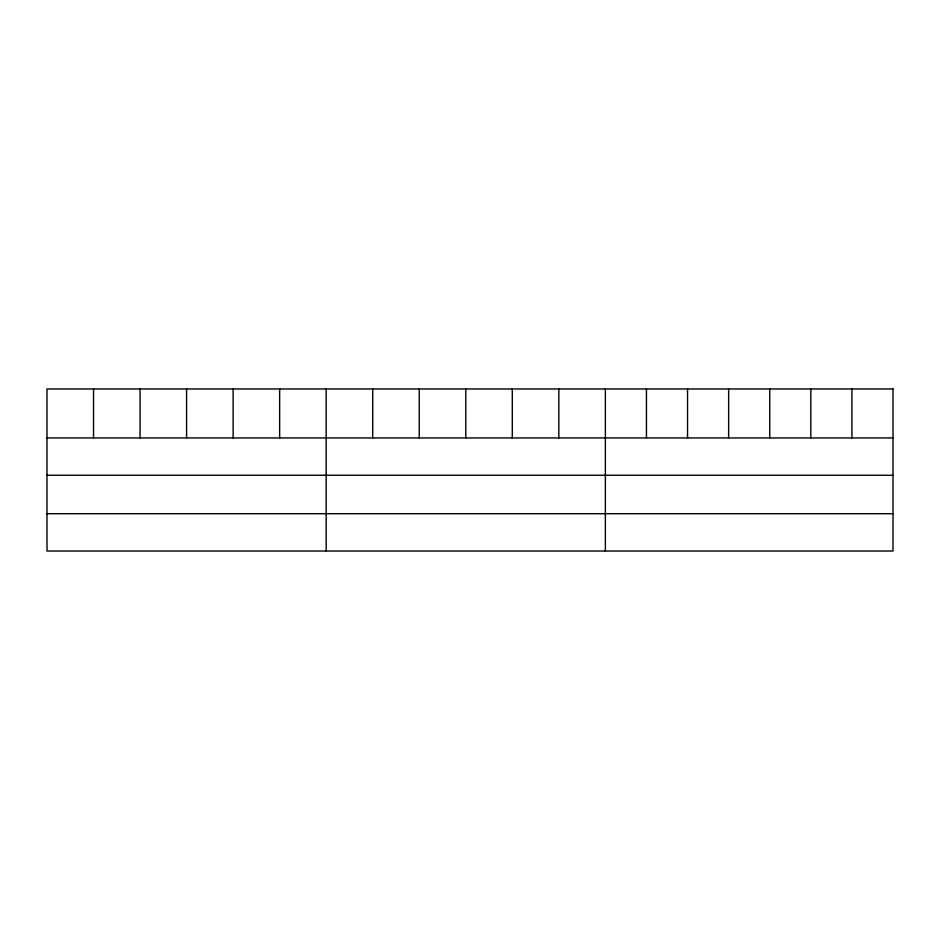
<?xml version="1.0" encoding="UTF-8"?>
<svg xmlns="http://www.w3.org/2000/svg" width="940" height="940" viewBox="0 0 940 940"><rect width="100%" height="100%" fill="white"/><g stroke="black" fill="none" stroke-linecap="round" stroke-linejoin="round"><path stroke-width="1.41" d="M47 437.934L893 437.934M47 475.252L893 475.252M47 513.698L893 513.698M851.91 388.984L851.91 437.934M810.82 388.984L810.82 437.934M769.731 388.984L769.731 437.934M728.629 388.984L728.629 437.934M687.539 388.984L687.539 437.934M646.45 388.984L646.45 437.934M605.36 388.984L605.36 551.016M558.83 388.984L558.83 437.934M512.3 388.984L512.3 437.934M465.77 388.984L465.77 437.934M419.24 388.984L419.24 437.934M372.71 388.984L372.71 437.934M326.18 388.984L326.18 551.016M279.65 388.984L279.65 437.934M233.12 388.984L233.12 437.934M186.59 388.984L186.59 437.934M140.06 388.984L140.06 437.934M93.53 388.984L93.53 437.934M893 388.984L47 388.984L47 551.016L893 551.016L893 388.984"/></g></svg>
